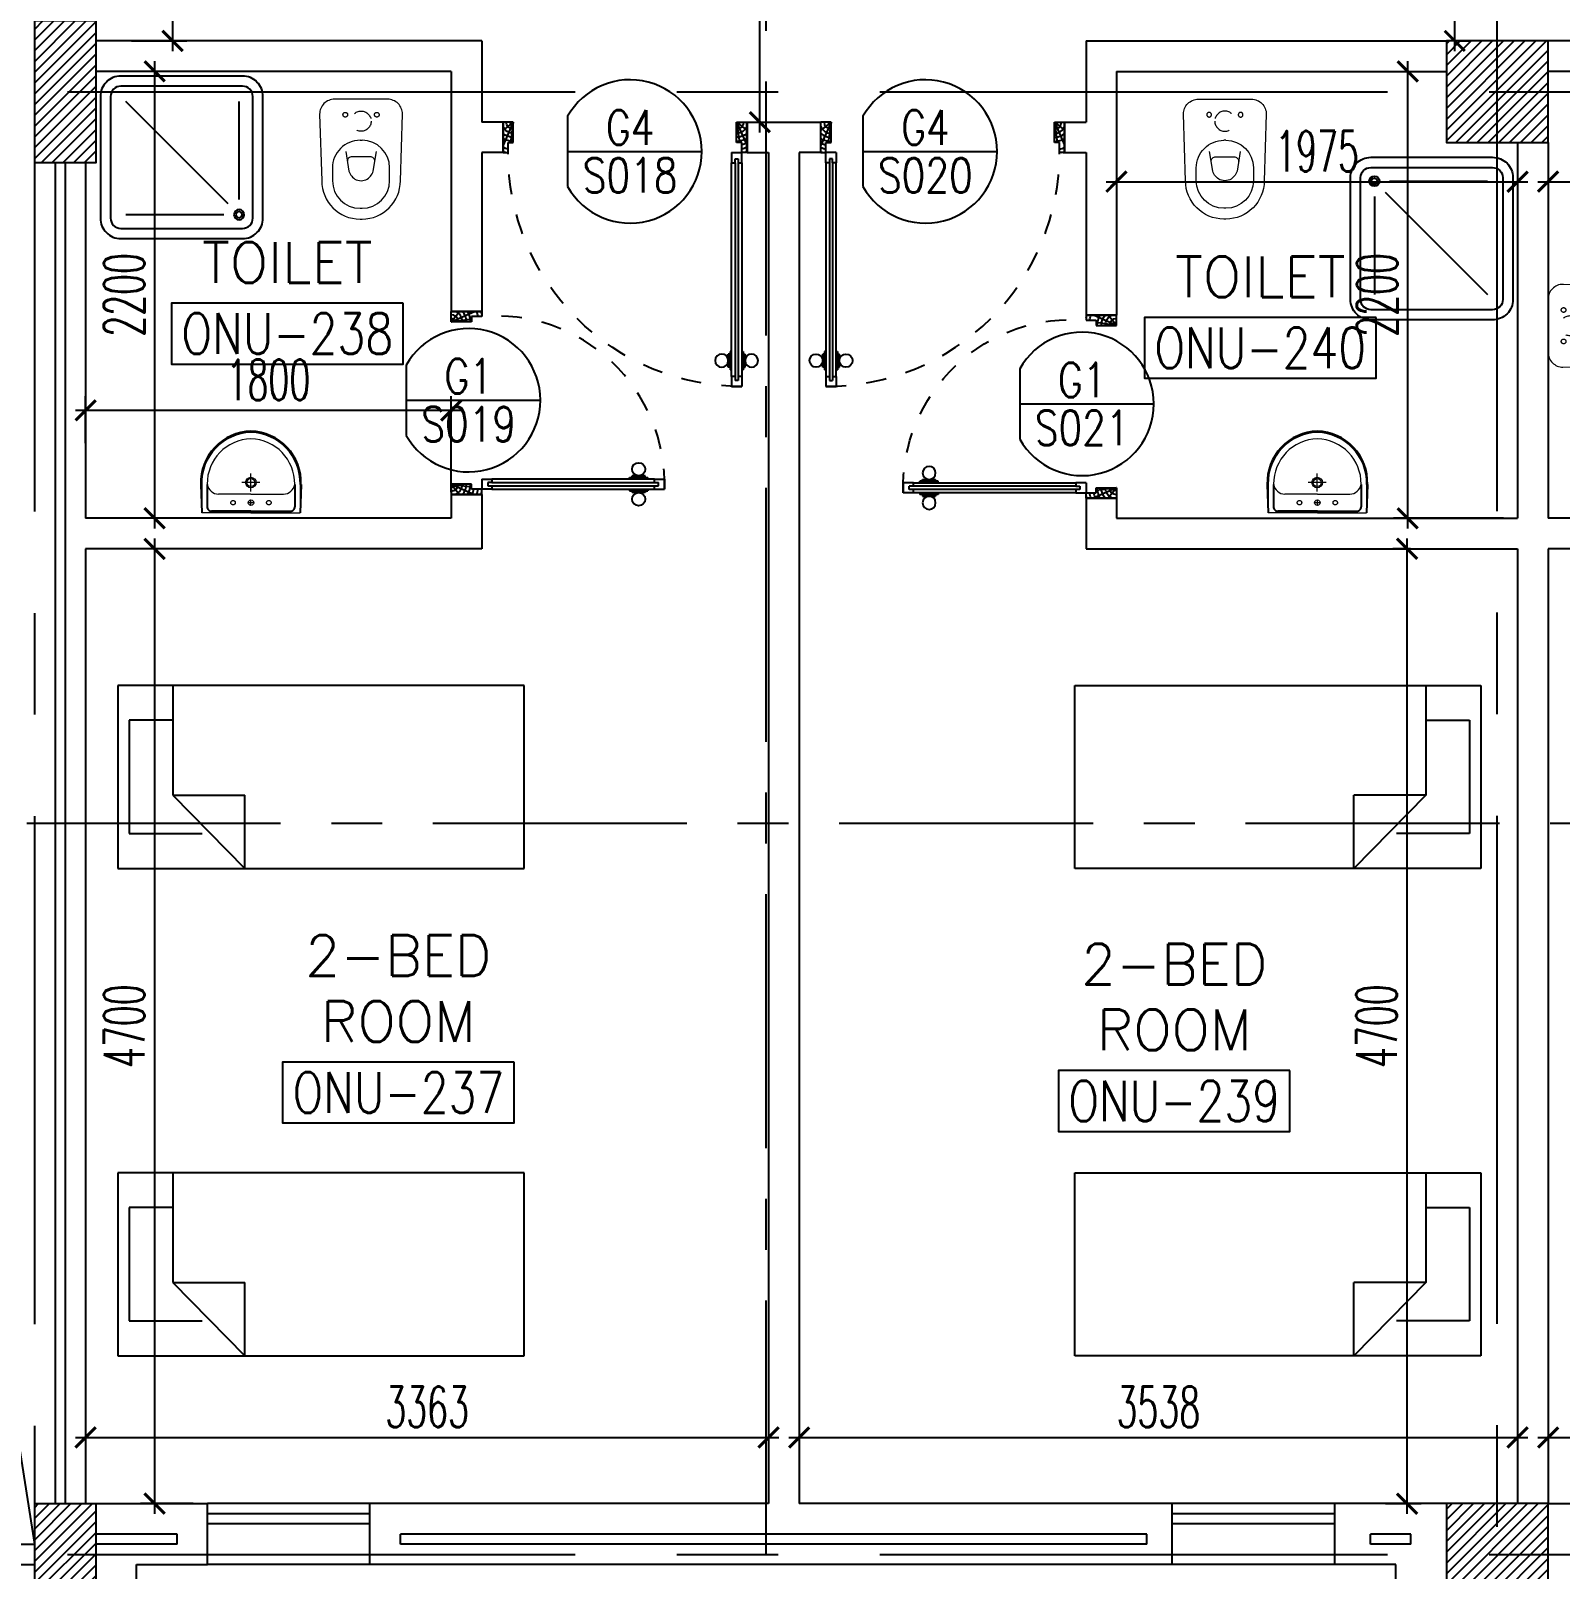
# Model space of a CAD drawing. Extents: x 88808.2 to 88899.2, y 39921.6 to 40001.1.
# Drawn here: x 88860.75 to 88868.28, y 39928.41 to 39935.98 of the extents above; entities that cross this region are included whole.
import ezdxf
from ezdxf.enums import TextEntityAlignment as Align

# ---------------------------------------------------------------- set-up
doc = ezdxf.new("R2010")
doc.units = 0
doc.header["$MEASUREMENT"] = 0
doc.header["$PDMODE"] = 34
for name, pattern in [('CENTER', [2, 1.25, -0.25, 0.25, -0.25]), ('CENTERX2', [4, 2.5, -0.5, 0.5, -0.5]), ('DASHED', [0.75, 0.5, -0.25]), ('HIDDEN', [0.375, 0.25, -0.125]), ('HIDDEN2', [0.1875, 0.125, -0.0625])]:
    doc.linetypes.add(name, pattern=pattern)
doc.layers.get('0').update_dxf_attribs({"linetype": 'CONTINUOUS'})
doc.layers.get('DEFPOINTS').update_dxf_attribs({"linetype": 'CONTINUOUS'})
for name, color, linetype in [('AXES', 11, 'CENTERX2'), ('AXES1', 11, 'CENTER'), ('COL', 2, 'CONTINUOUS'), ('DIM', 4, 'CONTINUOUS'), ('DOOR', 7, 'CONTINUOUS'), ('DOOR-CR', 4, 'CONTINUOUS'), ('DOOR-NO', 3, 'CONTINUOUS'), ('FIX', 3, 'CONTINUOUS'), ('FUR', 4, 'CONTINUOUS'), ('HAT', 8, 'CONTINUOUS'), ('INSUL', 4, 'CONTINUOUS'), ('RM-BOX', 4, 'CONTINUOUS'), ('RM-NAME', 2, 'CONTINUOUS'), ('RM-NO', 2, 'CONTINUOUS'), ('ROOF', 7, 'CONTINUOUS'), ('SHAFT', 4, 'CONTINUOUS'), ('WALL', 2, 'CONTINUOUS'), ('WIN', 3, 'CONTINUOUS')]:
    doc.layers.add(name, color=color, linetype=linetype)
doc.styles.add('ROMANS', font='ROMANS.shx', dxfattribs={"width": 0.6})
doc.dimstyles.new('STANDARD in', dxfattribs={"dimtxt": 0.2, "dimasz": 0.1, "dimexe": 0.07, "dimexo": 0.07, "dimgap": 0.05, "dimtad": 1, "dimdec": 0, "dimlfac": 1000, "dimzin": 0, "dimdsep": 46, "dimtxsty": 'ROMANS', "dimblk": 'ARCHTICK', "dimcen": 0.05, "dimdle": 0.05, "dimclrd": 4, "dimclre": 4, "dimclrt": 2, "dimadec": 0, "dimazin": 0, "dimtfac": 1, "dimtdec": 0, "dimtmove": 2, "dimatfit": 3, "dimfxl": 0, "dimtolj": 1, "dimtzin": 0, "dimarcsym": 0})

# ---------------------------------------------------------------- blocks, each defined once
blk = doc.blocks.new('_ARCHTICK')
at = {"color": 0, "linetype": 'ByBlock', "const_width": 0.15}
blk.add_lwpolyline([(-0.5, -0.5), (0.5, 0.5)], dxfattribs=at)
blk = doc.blocks.new('*D181')
at = {"layer": 'DEFPOINTS', "color": 0, "linetype": 'Continuous'}
for p in [(88868.2203, 39929.3132), (88871.6703, 39929.3132), (88871.6703, 39929.0554)]:
    blk.add_point(p, dxfattribs=at)
at = {"layer": 'DIM', "color": 4, "linetype": 'Continuous', "lineweight": -2}
for p, q in [((88868.2203, 39929.2432), (88868.2203, 39928.9854)), ((88871.6703, 39929.2432), (88871.6703, 39928.9854)), ((88868.1703, 39929.0554), (88871.7203, 39929.0554))]:
    blk.add_line(p, q, dxfattribs=at)
at = {"layer": 'DIM', "color": 4, "linetype": 'Continuous', "lineweight": -2, "xscale": 0.1, "yscale": 0.1, "zscale": 0.1, "rotation": 180}
blk.add_blockref('_ARCHTICK', (88868.2203, 39929.0554), dxfattribs=at)
at = {"layer": 'DIM', "color": 4, "linetype": 'Continuous', "lineweight": -2, "xscale": 0.1, "yscale": 0.1, "zscale": 0.1}
blk.add_blockref('_ARCHTICK', (88871.6703, 39929.0554), dxfattribs=at)
at = {"layer": 'DIM', "color": 2, "linetype": 'Continuous', "insert": (88869.9453, 39929.2054), "char_height": 0.2, "attachment_point": 5, "style": 'ROMANS'}
blk.add_mtext('\\A1;3450', dxfattribs=at)
blk = doc.blocks.new('*D178')
at = {"layer": 'DEFPOINTS', "color": 0, "linetype": 'Continuous'}
for p in [(88868.2203, 39935.2367), (88869.8453, 39935.2367), (88869.8453, 39935.2367)]:
    blk.add_point(p, dxfattribs=at)
at = {"layer": 'DIM', "color": 4, "linetype": 'Continuous', "lineweight": -2}
blk.add_line((88868.1703, 39935.2367), (88869.8953, 39935.2367), dxfattribs=at)
at = {"layer": 'DIM', "color": 4, "linetype": 'Continuous', "lineweight": -2, "xscale": 0.1, "yscale": 0.1, "zscale": 0.1, "rotation": 180}
blk.add_blockref('_ARCHTICK', (88868.2203, 39935.2367), dxfattribs=at)
at = {"layer": 'DIM', "color": 4, "linetype": 'Continuous', "lineweight": -2, "xscale": 0.1, "yscale": 0.1, "zscale": 0.1}
blk.add_blockref('_ARCHTICK', (88869.8453, 39935.2367), dxfattribs=at)
at = {"layer": 'DIM', "color": 2, "linetype": 'Continuous', "insert": (88869.0328, 39935.3867), "char_height": 0.2, "attachment_point": 5, "style": 'ROMANS'}
blk.add_mtext('\\A1;1625', dxfattribs=at)
blk = doc.blocks.new('*D177')
at = {"layer": 'DEFPOINTS', "color": 0, "linetype": 'Continuous'}
for p in [(88868.0703, 39935.3285), (88866.0953, 39935.2418), (88868.0703, 39935.2367)]:
    blk.add_point(p, dxfattribs=at)
at = {"layer": 'DIM', "color": 4, "linetype": 'Continuous', "lineweight": -2}
for p, q in [((88866.0453, 39935.2367), (88868.1203, 39935.2367)), ((88868.0703, 39935.2585), (88868.0703, 39935.1667)), ((88866.0953, 39935.1718), (88866.0953, 39935.1667))]:
    blk.add_line(p, q, dxfattribs=at)
at = {"layer": 'DIM', "color": 4, "linetype": 'Continuous', "lineweight": -2, "xscale": 0.1, "yscale": 0.1, "zscale": 0.1, "rotation": 180}
blk.add_blockref('_ARCHTICK', (88866.0953, 39935.2367), dxfattribs=at)
at = {"layer": 'DIM', "color": 4, "linetype": 'Continuous', "lineweight": -2, "xscale": 0.1, "yscale": 0.1, "zscale": 0.1}
blk.add_blockref('_ARCHTICK', (88868.0703, 39935.2367), dxfattribs=at)
at = {"layer": 'DIM', "color": 2, "linetype": 'Continuous', "insert": (88867.0828, 39935.3867), "char_height": 0.2, "attachment_point": 5, "style": 'ROMANS'}
blk.add_mtext('\\A1;1975', dxfattribs=at)
blk = doc.blocks.new('*D176')
at = {"layer": 'DEFPOINTS', "color": 0, "linetype": 'Continuous'}
for p in [(88867.5088, 39935.7796), (88867.529, 39935.7796), (88868.0703, 39933.5796)]:
    blk.add_point(p, dxfattribs=at)
at = {"layer": 'DIM', "color": 4, "linetype": 'Continuous', "lineweight": -2}
for p, q in [((88867.529, 39933.5296), (88867.529, 39935.8296)), ((88867.5788, 39935.7796), (88867.599, 39935.7796)), ((88868.0003, 39933.5796), (88867.459, 39933.5796))]:
    blk.add_line(p, q, dxfattribs=at)
at = {"layer": 'DIM', "color": 4, "linetype": 'Continuous', "lineweight": -2, "xscale": 0.1, "yscale": 0.1, "zscale": 0.1}
for p, rotation in [((88867.529, 39935.7796), 90), ((88867.529, 39933.5796), 270)]:
    blk.add_blockref('_ARCHTICK', p, dxfattribs=dict(at, rotation=rotation))
at = {"layer": 'DIM', "color": 2, "linetype": 'Continuous', "insert": (88867.379, 39934.6796), "char_height": 0.2, "attachment_point": 5, "rotation": 90, "style": 'ROMANS'}
blk.add_mtext('\\A1;2200', dxfattribs=at)
blk = doc.blocks.new('*D175')
at = {"layer": 'DEFPOINTS', "color": 0, "linetype": 'Continuous'}
for p in [(88867.5261, 39933.4296), (88867.6125, 39933.4296), (88867.3494, 39928.7296)]:
    blk.add_point(p, dxfattribs=at)
at = {"layer": 'DIM', "color": 4, "linetype": 'Continuous', "lineweight": -2}
for p, q in [((88867.5261, 39928.6796), (88867.5261, 39933.4796)), ((88867.5425, 39933.4296), (88867.4561, 39933.4296)), ((88867.4194, 39928.7296), (88867.5961, 39928.7296))]:
    blk.add_line(p, q, dxfattribs=at)
at = {"layer": 'DIM', "color": 4, "linetype": 'Continuous', "lineweight": -2, "xscale": 0.1, "yscale": 0.1, "zscale": 0.1}
for p, rotation in [((88867.5261, 39933.4296), 90), ((88867.5261, 39928.7296), 270)]:
    blk.add_blockref('_ARCHTICK', p, dxfattribs=dict(at, rotation=rotation))
at = {"layer": 'DIM', "color": 2, "linetype": 'Continuous', "insert": (88867.3761, 39931.0796), "char_height": 0.2, "attachment_point": 5, "rotation": 90, "style": 'ROMANS'}
blk.add_mtext('\\A1;4700', dxfattribs=at)
blk = doc.blocks.new('*D174')
at = {"layer": 'DEFPOINTS', "color": 0, "linetype": 'Continuous'}
for p in [(88864.5328, 39929.2964), (88868.0703, 39929.2964), (88868.0703, 39929.0554)]:
    blk.add_point(p, dxfattribs=at)
at = {"layer": 'DIM', "color": 4, "linetype": 'Continuous', "lineweight": -2}
for p, q in [((88864.5328, 39929.2264), (88864.5328, 39928.9854)), ((88868.0703, 39929.2264), (88868.0703, 39928.9854)), ((88864.4828, 39929.0554), (88868.1203, 39929.0554))]:
    blk.add_line(p, q, dxfattribs=at)
at = {"layer": 'DIM', "color": 4, "linetype": 'Continuous', "lineweight": -2, "xscale": 0.1, "yscale": 0.1, "zscale": 0.1, "rotation": 180}
blk.add_blockref('_ARCHTICK', (88864.5328, 39929.0554), dxfattribs=at)
at = {"layer": 'DIM', "color": 4, "linetype": 'Continuous', "lineweight": -2, "xscale": 0.1, "yscale": 0.1, "zscale": 0.1}
blk.add_blockref('_ARCHTICK', (88868.0703, 39929.0554), dxfattribs=at)
at = {"layer": 'DIM', "color": 2, "linetype": 'Continuous', "insert": (88866.3015, 39929.2054), "char_height": 0.2, "attachment_point": 5, "style": 'ROMANS'}
blk.add_mtext('\\A1;3538', dxfattribs=at)
blk = doc.blocks.new('*D173')
at = {"layer": 'DEFPOINTS', "color": 0, "linetype": 'Continuous'}
for p in [(88861.0203, 39929.2181), (88864.3828, 39929.2181), (88864.3828, 39929.0554)]:
    blk.add_point(p, dxfattribs=at)
at = {"layer": 'DIM', "color": 4, "linetype": 'Continuous', "lineweight": -2}
for p, q in [((88861.0203, 39929.1481), (88861.0203, 39928.9854)), ((88864.3828, 39929.1481), (88864.3828, 39928.9854)), ((88860.9703, 39929.0554), (88864.4328, 39929.0554))]:
    blk.add_line(p, q, dxfattribs=at)
at = {"layer": 'DIM', "color": 4, "linetype": 'Continuous', "lineweight": -2, "xscale": 0.1, "yscale": 0.1, "zscale": 0.1, "rotation": 180}
blk.add_blockref('_ARCHTICK', (88861.0203, 39929.0554), dxfattribs=at)
at = {"layer": 'DIM', "color": 4, "linetype": 'Continuous', "lineweight": -2, "xscale": 0.1, "yscale": 0.1, "zscale": 0.1}
blk.add_blockref('_ARCHTICK', (88864.3828, 39929.0554), dxfattribs=at)
at = {"layer": 'DIM', "color": 2, "linetype": 'Continuous', "insert": (88862.7015, 39929.2054), "char_height": 0.2, "attachment_point": 5, "style": 'ROMANS'}
blk.add_mtext('\\A1;3363', dxfattribs=at)
blk = doc.blocks.new('*D463')
at = {"layer": 'DEFPOINTS', "color": 0, "linetype": 'Continuous'}
for p in [(88861.8159, 39933.4296), (88861.36, 39928.7296), (88861.6203, 39928.7296)]:
    blk.add_point(p, dxfattribs=at)
at = {"layer": 'DIM', "color": 4, "linetype": 'Continuous', "lineweight": -2}
for p, q in [((88861.36, 39933.4796), (88861.36, 39928.6796)), ((88861.7459, 39933.4296), (88861.29, 39933.4296)), ((88861.5503, 39928.7296), (88861.29, 39928.7296))]:
    blk.add_line(p, q, dxfattribs=at)
at = {"layer": 'DIM', "color": 4, "linetype": 'Continuous', "lineweight": -2, "xscale": 0.1, "yscale": 0.1, "zscale": 0.1}
for p, rotation in [((88861.36, 39933.4296), 90), ((88861.36, 39928.7296), 270)]:
    blk.add_blockref('_ARCHTICK', p, dxfattribs=dict(at, rotation=rotation))
at = {"layer": 'DIM', "color": 2, "linetype": 'Continuous', "insert": (88861.21, 39931.0796), "char_height": 0.2, "attachment_point": 5, "rotation": 90, "style": 'ROMANS'}
blk.add_mtext('\\A1;4700', dxfattribs=at)
blk = doc.blocks.new('*D172')
at = {"layer": 'DEFPOINTS', "color": 0, "linetype": 'Continuous'}
for p in [(88862.1462, 39935.7796), (88861.36, 39933.5796), (88862.1462, 39933.5796)]:
    blk.add_point(p, dxfattribs=at)
at = {"layer": 'DIM', "color": 4, "linetype": 'Continuous', "lineweight": -2}
for p, q in [((88861.36, 39935.8296), (88861.36, 39933.5296)), ((88862.0762, 39935.7796), (88861.29, 39935.7796)), ((88862.0762, 39933.5796), (88861.29, 39933.5796))]:
    blk.add_line(p, q, dxfattribs=at)
at = {"layer": 'DIM', "color": 4, "linetype": 'Continuous', "lineweight": -2, "xscale": 0.1, "yscale": 0.1, "zscale": 0.1}
for p, rotation in [((88861.36, 39935.7796), 90), ((88861.36, 39933.5796), 270)]:
    blk.add_blockref('_ARCHTICK', p, dxfattribs=dict(at, rotation=rotation))
at = {"layer": 'DIM', "color": 2, "linetype": 'Continuous', "insert": (88861.21, 39934.6796), "char_height": 0.2, "attachment_point": 5, "rotation": 90, "style": 'ROMANS'}
blk.add_mtext('\\A1;2200', dxfattribs=at)
blk = doc.blocks.new('*D171')
at = {"layer": 'DEFPOINTS', "color": 0, "linetype": 'Continuous'}
for p in [(88862.8203, 39934.1114), (88861.0203, 39933.8796), (88862.8203, 39933.6386)]:
    blk.add_point(p, dxfattribs=at)
at = {"layer": 'DIM', "color": 4, "linetype": 'Continuous', "lineweight": -2}
for p, q in [((88861.0203, 39933.9496), (88861.0203, 39934.1814)), ((88862.8203, 39933.7086), (88862.8203, 39934.1814)), ((88860.9703, 39934.1114), (88862.8703, 39934.1114))]:
    blk.add_line(p, q, dxfattribs=at)
at = {"layer": 'DIM', "color": 4, "linetype": 'Continuous', "lineweight": -2, "xscale": 0.1, "yscale": 0.1, "zscale": 0.1, "rotation": 180}
blk.add_blockref('_ARCHTICK', (88861.0203, 39934.1114), dxfattribs=at)
at = {"layer": 'DIM', "color": 4, "linetype": 'Continuous', "lineweight": -2, "xscale": 0.1, "yscale": 0.1, "zscale": 0.1}
blk.add_blockref('_ARCHTICK', (88862.8203, 39934.1114), dxfattribs=at)
at = {"layer": 'DIM', "color": 2, "linetype": 'Continuous', "insert": (88861.9203, 39934.2614), "char_height": 0.2, "attachment_point": 5, "style": 'ROMANS'}
blk.add_mtext('\\A1;1800', dxfattribs=at)
blk = doc.blocks.new('*D560')
at = {"layer": 'DEFPOINTS', "color": 0, "linetype": 'Continuous'}
for p in [(88861.1757, 39938.3296), (88861.1757, 39935.9296), (88861.4478, 39935.9296)]:
    blk.add_point(p, dxfattribs=at)
at = {"layer": 'DIM', "color": 4, "linetype": 'Continuous', "lineweight": -2}
for p, q in [((88861.2457, 39938.3296), (88861.5178, 39938.3296)), ((88861.4478, 39938.3796), (88861.4478, 39935.8796)), ((88861.2457, 39935.9296), (88861.5178, 39935.9296))]:
    blk.add_line(p, q, dxfattribs=at)
at = {"layer": 'DIM', "color": 4, "linetype": 'Continuous', "lineweight": -2, "xscale": 0.1, "yscale": 0.1, "zscale": 0.1}
for p, rotation in [((88861.4478, 39938.3296), 90), ((88861.4478, 39935.9296), 270)]:
    blk.add_blockref('_ARCHTICK', p, dxfattribs=dict(at, rotation=rotation))
at = {"layer": 'DIM', "color": 2, "linetype": 'Continuous', "insert": (88861.2978, 39937.1296), "char_height": 0.2, "attachment_point": 5, "rotation": 90, "style": 'ROMANS'}
blk.add_mtext('\\A1;2400', dxfattribs=at)
blk = doc.blocks.new('LAV1')
at = {"layer": 'FIX', "linetype": 'DASHED', "lineweight": 20, "ltscale": 0.05}
for p, q in [((-0.5, 170), (-0.5, 270)), ((-0.5, 170), (-0.5, 270)), ((49.5, 220), (-50.5, 220))]:
    blk.add_line(p, q, dxfattribs=at)
at = {"layer": 'FIX', "linetype": 'ByBlock', "ltscale": 0.3}
for p, q in [((-280, 210), (-275, 50)), ((-245, 210), (-245, 85)), ((245, 210), (245, 85)), ((280, 210), (275, 50)), ((0, 60), (-220.2, 60)), ((0, 60), (220.2, 60))]:
    blk.add_line(p, q, dxfattribs=at)
at = {"layer": 'FIX', "linetype": 'Continuous', "lineweight": 20}
for p, q in [((-275, 210), (-275, 50)), ((275, 210), (275, 50)), ((0, 155), (-181.4, 155)), ((0, 155), (181.4, 155)), ((0, 50), (-275, 50)), ((0, 50), (-252.5, 50)), ((0, 50), (275, 50)), ((0, 50), (252.5, 50))]:
    blk.add_line(p, q, dxfattribs=at)
at = {"layer": 'FIX', "lineweight": 20}
for p, q in [((15.6, 107.5), (-15.5, 107.5)), ((0, 92), (0, 123))]:
    blk.add_line(p, q, dxfattribs=at)
for centre, radius in [((-0.5, 220), 29.5), ((-0.5, 220), 22.5), ((0, 107.5), 15.5)]:
    blk.add_circle(centre, radius, dxfattribs=at)
at = {"layer": 'FIX', "linetype": 'HIDDEN', "lineweight": 20, "ltscale": 0.05}
for centre in [(-100, 107.5), (100, 107.5)]:
    blk.add_circle(centre, 12.4, dxfattribs=at)
at = {"layer": 'FIX', "linetype": 'ByBlock', "ltscale": 0.3}
for centre, radius, start, end in [((6.9, 220), 287, 91.37765, 182.00641), ((-6.9, 220), 287, 357.99359, 88.62235), ((-220.1, 84.9), 24.9, 179.70214, 269.94861), ((220.1, 84.9), 24.9, 270.05139, 0.29786)]:
    blk.add_arc(centre, radius, start, end, dxfattribs=at)
at = {"layer": 'FIX', "linetype": 'Continuous', "lineweight": 20}
for centre, radius, start, end in [((8.4, 216.7), 283.4, 91.6988, 181.35097), ((7.6, 212.5), 252.7, 91.73281, 180.48842), ((-8.4, 216.7), 283.4, 358.64903, 88.3012), ((-7.6, 212.5), 252.7, 359.51158, 88.26719), ((-179.2, 221.8), 66.9, 190.20056, 268.07863), ((179.2, 221.8), 66.9, 271.92137, 349.79944)]:
    blk.add_arc(centre, radius, start, end, dxfattribs=at)
blk = doc.blocks.new('DOOR100')
at = {"layer": 'DOOR', "color": 0, "linetype": 'ByBlock'}
for p, q in [((-76.1, 1251.1), (-76.1, 1301.1)), ((-76.1, 1301.1), (-26.1, 1301.1)), ((-26.1, 1301.1), (-76.1, 1301.1)), ((-26.1, 1251.1), (-26.1, 1301.1)), ((-83.3, 1128.7), (-83.3, 1218.7)), ((-76.1, 1218.7), (-83.3, 1218.7)), ((-59.1, 1251.1), (-76.1, 1251.1)), ((-59.1, 1251.1), (-59.1, 1271.1)), ((-43.1, 1271.1), (-59.1, 1271.1)), ((-43.1, 1251.1), (-43.1, 1271.1)), ((-26.1, 1251.1), (-43.1, 1251.1)), ((-26.1, 1218.7), (-18.9, 1218.7)), ((-18.9, 1128.7), (-18.9, 1218.7)), ((-92.3, 1206.1), (-92.3, 1141.3)), ((-83.3, 1206.1), (-92.3, 1206.1)), ((-83.3, 1141.3), (-92.3, 1141.3)), ((-83.3, 1206.1), (-83.3, 1141.3)), ((-18.9, 1206.1), (-18.9, 1141.3)), ((-18.9, 1206.1), (-9.9, 1206.1)), ((-18.9, 1141.3), (-9.9, 1141.3)), ((-9.9, 1206.1), (-9.9, 1141.3)), ((-76.1, 1128.7), (-83.3, 1128.7)), ((-26.1, 1128.7), (-18.9, 1128.7)), ((-76.1, 200), (-59.1, 200)), ((-76.1, 150), (-76.1, 200)), ((-59.1, 200), (-59.1, 180)), ((-59.1, 180), (-43.1, 180)), ((-43.1, 200), (-26.1, 200)), ((-43.1, 180), (-43.1, 200)), ((-26.1, 200), (-26.1, 150)), ((-1201.1, 0), (-1201.1, 150)), ((-1201.1, 150), (-1176.1, 150)), ((-1201.1, 150), (-1201.1, 0)), ((-1176.1, 150), (-1176.1, 100)), ((-1176.1, 100), (-1151.1, 100)), ((-1151.1, 100), (-1151.1, 0)), ((-76.1, 150), (-26.1, 150)), ((-51.1, 100), (-51.1, 0)), ((-26.1, 100), (-51.1, 100)), ((-1.1, 150), (-26.1, 150)), ((-26.1, 150), (-26.1, 100)), ((-1.1, 150), (-1.1, 0)), ((-1151.1, 0), (-1201.1, 0)), ((-51.1, 0), (-1.1, 0))]:
    blk.add_line(p, q, dxfattribs=at)
at = {"layer": 'DOOR', "linetype": 'ByBlock'}
for p, q in [((-76.1, 1251.1), (-76.1, 200)), ((-59.1, 200), (-59.1, 1251.1)), ((-43.1, 200), (-43.1, 1251.1)), ((-26.1, 200), (-26.1, 1251.1))]:
    blk.add_line(p, q, dxfattribs=at)
at = {"layer": 'DOOR', "color": 9, "linetype": 'ByBlock'}
for p, q in [((-1151.1, 0), (-1201.1, 113.7)), ((-1151.1, 0), (-1164.4, 100)), ((-51.1, 0), (-1.1, 113.7)), ((-51.1, 0), (-37.7, 100)), ((-1151.1, 0), (-1201.1, 40.1)), ((-51.1, 0), (-1.1, 40.1))]:
    blk.add_line(p, q, dxfattribs=at)
at = {"layer": 'DOOR', "color": 0, "linetype": 'ByBlock'}
for centre in [(-124.6, 1173.7), (22.5, 1173.7)]:
    blk.add_circle(centre, 32.4, dxfattribs=at)
at = {"layer": 'DOOR', "linetype": 'HIDDEN', "ltscale": 0.5}
blk.add_arc((-26.8, 151.9), 1149.2, 89.96096, 180.09315, dxfattribs=at)
at = {"layer": 'DOOR', "color": 9, "linetype": 'ByBlock'}
for centre, radius, start, end in [((-1151.1, 0), 154.4, 103.71423, 108.89471), ((-1151.1, 0), 134.4, 100.71998, 111.84015), ((-1151.1, 0), 94.4, 90, 121.98181), ((-51.1, 0), 94.4, 58.01819, 90), ((-51.1, 0), 134.4, 68.15985, 79.28002), ((-51.1, 0), 114.4, 64.08384, 77.37743), ((-51.1, 0), 154.4, 71.10529, 76.28577), ((-1151.1, 0), 74.4, 90, 132.22357), ((-1151.1, 0), 54.4, 90, 156.79262), ((-1151.1, 0), 34.4, 90, 180), ((-1151.1, 0), 14.4, 90, 180), ((-51.1, 0), 74.4, 47.77643, 90), ((-51.1, 0), 54.4, 23.20738, 90), ((-51.1, 0), 34.4, 0, 90), ((-51.1, 0), 14.4, 0, 90)]:
    blk.add_arc(centre, radius, start, end, dxfattribs=at)
blk = doc.blocks.new('DOOR90')
at = {"layer": 'DOOR', "linetype": 'ByBlock'}
for p, q in [((0, 0), (-150, 0)), ((-200, -25), (-1000, -25)), ((-200, -42), (-1000, -42)), ((-200, -58), (-1000, -58)), ((-1000, -75), (-200, -75))]:
    blk.add_line(p, q, dxfattribs=at)
at = {"layer": 'DOOR', "color": 0, "linetype": 'ByBlock'}
for p, q in [((-150, 0), (-150, -25)), ((-150, 0), (0, 0)), ((0, -50), (0, 0)), ((-1050, -25), (-1050, -75)), ((-1050, -75), (-1050, -25)), ((-1000, -25), (-1050, -25)), ((-1000, -75), (-1050, -75)), ((-1020, -42), (-1020, -58)), ((-1000, -42), (-1020, -42)), ((-1000, -58), (-1020, -58)), ((-1000, -25), (-1000, -42)), ((-1000, -58), (-1000, -75)), ((-967.6, -25), (-967.6, -17.8)), ((-877.6, -17.8), (-967.6, -17.8)), ((-967.6, -75), (-967.6, -82.2)), ((-955, -17.8), (-955, -8.8)), ((-955, -8.8), (-890.2, -8.8)), ((-955, -17.8), (-890.2, -17.8)), ((-890.2, -17.8), (-890.2, -8.8)), ((-877.6, -25), (-877.6, -17.8)), ((-877.6, -75), (-877.6, -82.2)), ((-200, -42), (-200, -25)), ((-200, -25), (-150, -25)), ((-180, -42), (-200, -42)), ((-200, -75), (-200, -58)), ((-200, -58), (-180, -58)), ((-150, -75), (-200, -75)), ((-180, -58), (-180, -42)), ((-150, -75), (-150, -25)), ((-150, -25), (-100, -25)), ((-100, -25), (-100, -50)), ((-100, -50), (0, -50)), ((-877.6, -82.2), (-967.6, -82.2)), ((-955, -82.2), (-955, -91.2)), ((-955, -82.2), (-890.2, -82.2)), ((-955, -91.2), (-890.2, -91.2)), ((-890.2, -82.2), (-890.2, -91.2)), ((-150, -900), (-150, -875)), ((-150, -875), (-100, -875)), ((0, -900), (-150, -900)), ((-150, -900), (0, -900)), ((-100, -850), (0, -850)), ((-100, -875), (-100, -850)), ((0, -850), (0, -900))]:
    blk.add_line(p, q, dxfattribs=at)
at = {"layer": 'DOOR', "color": 9, "linetype": 'ByBlock'}
for p, q in [((0, -50), (-113.7, 0)), ((0, -50), (-40.1, 0)), ((0, -50), (-100, -36.6)), ((0, -850), (-113.7, -900)), ((0, -850), (-100, -863.4)), ((0, -850), (-40.1, -900))]:
    blk.add_line(p, q, dxfattribs=at)
at = {"layer": 'DOOR', "color": 0, "linetype": 'ByBlock'}
for centre in [(-922.6, 23.5), (-922.6, -123.5)]:
    blk.add_circle(centre, 32.4, dxfattribs=at)
at = {"layer": 'DOOR', "color": 9, "linetype": 'ByBlock'}
for centre, radius, start, end in [((0, -50), 74.4, 137.77643, 180), ((0, -50), 54.4, 113.20738, 180), ((0, -50), 154.4, 161.10529, 166.28577), ((0, -50), 134.4, 158.15985, 169.28002), ((0, -50), 114.4, 154.08384, 167.37743), ((0, -50), 94.4, 148.01819, 180), ((0, -50), 34.4, 90, 180), ((0, -50), 14.4, 90, 180), ((0, -850), 154.4, 193.71423, 198.89471), ((0, -850), 134.4, 190.71998, 201.84015), ((0, -850), 94.4, 180, 211.98181), ((0, -850), 74.4, 180, 222.22357), ((0, -850), 54.4, 180, 246.79262), ((0, -850), 34.4, 180, 270), ((0, -850), 14.4, 180, 270)]:
    blk.add_arc(centre, radius, start, end, dxfattribs=at)
at = {"layer": 'DOOR', "linetype": 'HIDDEN', "ltscale": 0.5}
blk.add_arc((-222.2, -50), 828.2, 178.27012, 275.00304, dxfattribs=at)
blk = doc.blocks.new('SHR1')
at = {"layer": 'FIX'}
for p, q in [((-195.7, 195.7), (-700, 700)), ((-142.7, 217.7), (-142.7, 700)), ((-217.7, 142.7), (-700, 142.7))]:
    blk.add_line(p, q, dxfattribs=at)
for points in [[(-825, 125), (-825, 725, -0.414214), (-725, 825), (-125, 825, -0.414214), (-25, 725), (-25, 125, -0.414214), (-125, 25), (-725, 25, -0.414214)], [(-775, 125), (-775, 725, -0.414214), (-725, 775), (-125, 775, -0.414214), (-75, 725), (-75, 125, -0.414214), (-125, 75), (-725, 75, -0.414214)]]:
    blk.add_lwpolyline(points, format="xyb", close=True, dxfattribs=at)
for radius in [25, 15]:
    blk.add_circle((-142.7, 142.7), radius, dxfattribs=at)
blk = doc.blocks.new('WC1')
at = {"layer": 'FIX', "lineweight": 20}
for p, q in [((-210, 203.8), (-538, 193.8)), ((-475, 140.8), (-538, 140.8)), ((-727, 4.8), (-727, -4.8)), ((-674, 4.8), (-674, -4.8)), ((-533.7, 24.2), (-539.5, 0)), ((-539.5, 0), (-533.7, -24.2)), ((-394.8, 75.7), (-490.4, 60.1)), ((-339, 4.8), (-339, -4.8)), ((-490.4, -60.1), (-394.8, -75.7)), ((-538, -140.8), (-475, -140.8)), ((-538, -193.8), (-210, -203.8))]:
    blk.add_line(p, q, dxfattribs=at)
at = {"layer": 'FIX', "linetype": 'Continuous', "lineweight": 20}
blk.add_line((-420.1, -47.3), (-420.4, 44.6), dxfattribs=at)
at = {"layer": 'FIX', "lineweight": 20}
blk.add_lwpolyline([(-213.2, -203.8), (-210, -203.8, 0.414214), (-137, -130.8), (-137, 0), (-137, 130.8, 0.414214), (-210, 203.8)], format="xyb", dxfattribs=at)
at = {"layer": 'FIX', "linetype": 'HIDDEN', "lineweight": 20, "ltscale": 0.05}
for centre in [(-213.2, 77.5), (-213.2, -77.5)]:
    blk.add_circle(centre, 11.6, dxfattribs=at)
at = {"layer": 'FIX', "linetype": 'HIDDEN2', "lineweight": 20, "ltscale": 0.3}
blk.add_circle((-245, 0), 49.8, dxfattribs=at)
at = {"layer": 'FIX', "lineweight": 20}
for centre, radius, start, end in [((-538, 4.8), 189, 90, 180), ((-538, 4.8), 136, 90, 180), ((-475, 4.8), 136, 360, 90), ((-473, -6.9), 68.2, 128.92417, 152.84682), ((-464.4, -17.6), 82, 108.49595, 128.92417), ((-538, -4.8), 189, 180, 270), ((-538, -4.8), 136, 180, 270), ((-473, 6.9), 68.2, 207.15318, 231.07583), ((-464.4, 17.6), 82, 231.07583, 251.50405), ((-475, -4.8), 136, 270, 0)]:
    blk.add_arc(centre, radius, start, end, dxfattribs=at)
at = {"layer": 'FIX', "linetype": 'Continuous', "lineweight": 20}
for centre, start, end in [((-442.7, 45.5), 357.66621, 91.61215), ((-442.4, -45.6), 268.38785, 2.33379)]:
    blk.add_arc(centre, 22.3, start, end, dxfattribs=at)
blk = doc.blocks.new('C-300')
at = {"layer": 'HAT', "linetype": 'ByBlock', "ltscale": 0.3}
h = blk.add_hatch(dxfattribs=at)
h.set_pattern_fill('ANSI31', color=8, scale=300, style=0)
h.set_pattern_definition([(45, (-258496.182, -82361.005), (-26.5165043, 26.5165043), [])])
h.paths.add_polyline_path([(300, 500), (0, 500), (0, 250), (300, 250)])
h.paths.add_polyline_path([(300, 250), (0, 250), (0, 0), (300, 0)])
at = {"layer": 'COL'}
blk.add_lwpolyline([(0, 500), (300, 500), (300, 0), (0, 0)], close=True, dxfattribs=at)
blk = doc.blocks.new('C11')
at = {"layer": 'HAT'}
h = blk.add_hatch(dxfattribs=at)
h.set_pattern_fill('ANSI31', color=256, scale=300, style=0)
h.set_pattern_definition([(45, (-248556.182, -75061.005), (-26.5165043, 26.5165043), [])])
h.paths.add_polyline_path([(300, 700), (0, 700), (0, 350), (300, 350)])
h.paths.add_polyline_path([(300, 350), (0, 350), (0, 0), (300, 0)])
at = {"layer": 'COL'}
blk.add_lwpolyline([(300, 700), (300, 0), (0, 0), (0, 700)], close=True, dxfattribs=at)
blk = doc.blocks.new('RM1')
at = {"layer": 'RM-BOX'}
blk.add_lwpolyline([(569.9, -200), (-569.9, -200), (-569.9, -500), (569.9, -500)], close=True, dxfattribs=at)
at = {"layer": 'RM-NAME', "style": 'ROMANS'}
for tag, p in [('ROOMNAME1', (0, 323.8)), ('ROOMNAME2', (0, 0))]:
    blk.add_attdef(tag, text='', height=200, dxfattribs=at).set_placement(p, align=Align.MIDDLE)
at = {"layer": 'RM-NO', "style": 'ROMANS', "width": 0.8}
blk.add_attdef('ROOMNO', text='', height=200, dxfattribs=at).set_placement((0, -350), align=Align.MIDDLE)
blk = doc.blocks.new('DD1')
at = {"layer": 'DOOR-CR'}
blk.add_line((-307.6, 0), (352.8, 0), dxfattribs=at)
blk.add_lwpolyline([(-307.6, -172.9, 3.820224), (-307.6, 172.9)], format="xyb", close=True, dxfattribs=at)
at = {"layer": 'DOOR-NO', "style": 'ROMANS', "width": 0.8}
for tag, p in [('G', (0, 141.5)), ('000', (0, -141.4))]:
    blk.add_attdef(tag, text='', height=204, dxfattribs=at).set_placement(p, align=Align.MIDDLE)
blk = doc.blocks.new('COL50')
at = {"layer": 'COL'}
blk.add_lwpolyline([(-250, 250), (-250, -250), (250, -250), (250, 250)], close=True, dxfattribs=at)
blk = doc.blocks.new('*X63')
at = {"color": 0}
for p, q in [((73379.2, 125457.6), (73871.3, 125949.7)), ((73379.2, 125510.7), (73818.3, 125949.7)), ((73379.2, 125563.7), (73765.3, 125949.7)), ((73379.2, 125616.7), (73712.2, 125949.7)), ((73379.2, 125669.8), (73659.2, 125949.7)), ((73379.2, 125722.8), (73606.2, 125949.7)), ((73379.2, 125775.8), (73553.1, 125949.7)), ((73379.2, 125828.9), (73500.1, 125949.7)), ((73379.2, 125881.9), (73447.1, 125949.7)), ((73379.2, 125934.9), (73394, 125949.7)), ((73424.4, 125449.7), (73879.2, 125904.6)), ((73477.4, 125449.7), (73879.2, 125851.6)), ((73530.4, 125449.7), (73879.2, 125798.5)), ((73583.5, 125449.7), (73879.2, 125745.5)), ((73636.5, 125449.7), (73879.2, 125692.5)), ((73689.5, 125449.7), (73879.2, 125639.4)), ((73742.6, 125449.7), (73879.2, 125586.4)), ((73795.6, 125449.7), (73879.2, 125533.4)), ((73848.6, 125449.7), (73879.2, 125480.3))]:
    blk.add_line(p, q, dxfattribs=at)
blk = doc.blocks.new('AH20A')
at = {"layer": 'FUR'}
for p, q in [((0, 0.5), (0, -0.5)), ((1, 0.5), (0, 0.5)), ((0.1358, 0.5), (0.1358, -0.0987)), ((1, -0.5), (1, 0.5)), ((0.1358, 0.3112), (0.0277, 0.3112)), ((0.0277, 0.3112), (0.0277, -0.3087)), ((0.1358, -0.0987), (0.3125, -0.5)), ((0.1358, -0.0987), (0.3125, -0.0987)), ((0.3125, -0.5), (0.3125, -0.0987)), ((0.0277, -0.3087), (0.2076, -0.3087)), ((0, -0.5), (1, -0.5))]:
    blk.add_line(p, q, dxfattribs=at)
blk = doc.blocks.new('*X64')
at = {"color": 0}
for p, q in [((73379.2, 118298.2), (73830.8, 118749.7)), ((73379.2, 118351.2), (73777.7, 118749.7)), ((73379.2, 118404.2), (73724.7, 118749.7)), ((73379.2, 118457.3), (73671.7, 118749.7)), ((73379.2, 118510.3), (73618.6, 118749.7)), ((73379.2, 118563.3), (73565.6, 118749.7)), ((73379.2, 118616.4), (73512.6, 118749.7)), ((73379.2, 118669.4), (73459.5, 118749.7)), ((73379.2, 118722.4), (73406.5, 118749.7)), ((73383.8, 118249.7), (73879.2, 118745.1)), ((73436.8, 118249.7), (73879.2, 118692.1)), ((73489.9, 118249.7), (73879.2, 118639.1)), ((73542.9, 118249.7), (73879.2, 118586)), ((73595.9, 118249.7), (73879.2, 118533)), ((73649, 118249.7), (73879.2, 118480)), ((73702, 118249.7), (73879.2, 118426.9)), ((73755, 118249.7), (73879.2, 118373.9)), ((73808.1, 118249.7), (73879.2, 118320.9)), ((73861.1, 118249.7), (73879.2, 118267.9))]:
    blk.add_line(p, q, dxfattribs=at)
blk = doc.blocks.new('*D586')
at = {"layer": 'DEFPOINTS', "color": 0, "linetype": 'Continuous'}
for p in [(88867.4761, 39938.3296), (88867.7607, 39938.3296), (88867.7157, 39935.9296)]:
    blk.add_point(p, dxfattribs=at)
at = {"layer": 'DIM', "color": 4, "linetype": 'Continuous', "lineweight": -2}
for p, q in [((88867.5461, 39938.3296), (88867.8307, 39938.3296)), ((88867.7607, 39935.8796), (88867.7607, 39938.3796)), ((88867.7857, 39935.9296), (88867.8307, 39935.9296))]:
    blk.add_line(p, q, dxfattribs=at)
at = {"layer": 'DIM', "color": 4, "linetype": 'Continuous', "lineweight": -2, "xscale": 0.1, "yscale": 0.1, "zscale": 0.1}
for p, rotation in [((88867.7607, 39938.3296), 90), ((88867.7607, 39935.9296), 270)]:
    blk.add_blockref('_ARCHTICK', p, dxfattribs=dict(at, rotation=rotation))
at = {"layer": 'DIM', "color": 2, "linetype": 'Continuous', "insert": (88867.6107, 39937.1296), "char_height": 0.2, "attachment_point": 5, "rotation": 90, "style": 'ROMANS'}
blk.add_mtext('\\A1;2400', dxfattribs=at)
blk = doc.blocks.new('*D587')
at = {"layer": 'DEFPOINTS', "color": 0, "linetype": 'Continuous'}
for p in [(88864.0548, 39938.3296), (88864.3394, 39938.3296), (88864.3344, 39935.5296)]:
    blk.add_point(p, dxfattribs=at)
at = {"layer": 'DIM', "color": 4, "linetype": 'Continuous', "lineweight": -2}
for p, q in [((88864.1248, 39938.3296), (88864.4094, 39938.3296)), ((88864.3394, 39935.4796), (88864.3394, 39938.3796)), ((88864.4044, 39935.5296), (88864.4094, 39935.5296))]:
    blk.add_line(p, q, dxfattribs=at)
at = {"layer": 'DIM', "color": 4, "linetype": 'Continuous', "lineweight": -2, "xscale": 0.1, "yscale": 0.1, "zscale": 0.1}
for p, rotation in [((88864.3394, 39938.3296), 90), ((88864.3394, 39935.5296), 270)]:
    blk.add_blockref('_ARCHTICK', p, dxfattribs=dict(at, rotation=rotation))
at = {"layer": 'DIM', "color": 2, "linetype": 'Continuous', "insert": (88864.1894, 39936.9296), "char_height": 0.2, "attachment_point": 5, "rotation": 90, "style": 'ROMANS'}
blk.add_mtext('\\A1;2800', dxfattribs=at)

msp = doc.modelspace()

# ---------------------------------------------------------------- linework, layer by layer
at = {"layer": 'AXES'}
for p, q in [((88867.9703, 39921.6153), (88867.9703, 40000.4279)), ((88860.7703, 39921.6132), (88860.7703, 40000.0759)), ((88808.9303, 39935.6796), (88876.9703, 39935.6796)), ((88808.9303, 39928.4796), (88876.9991, 39928.4796))]:
    msp.add_line(p, q, dxfattribs=at)
at = {"layer": 'AXES1'}
for p, q in [((88864.3703, 39928.4796), (88864.3703, 39987.2996)), ((88818.7303, 39932.0796), (88876.9703, 39932.0796))]:
    msp.add_line(p, q, dxfattribs=at)
at = {"layer": 'INSUL'}
for p, q in [((88860.8703, 39935.3296), (88860.8703, 39928.7296)), ((88860.9203, 39935.3296), (88860.9203, 39928.7296)), ((88860.8703, 39933.9296), (88860.8703, 39928.7296)), ((88860.9203, 39933.9296), (88860.9203, 39928.7296)), ((88861.4703, 39928.5796), (88861.0703, 39928.5796)), ((88861.4703, 39928.5296), (88861.4703, 39928.5796)), ((88862.5703, 39928.5296), (88862.5703, 39928.5796)), ((88866.2453, 39928.5796), (88862.5703, 39928.5796)), ((88866.2453, 39928.5296), (88866.2453, 39928.5796)), ((88867.5448, 39928.5796), (88867.3453, 39928.5796)), ((88867.3453, 39928.5296), (88867.3453, 39928.5796)), ((88867.5448, 39928.5296), (88867.5448, 39928.5796)), ((88861.4703, 39928.5296), (88861.0703, 39928.5296)), ((88866.2453, 39928.5296), (88862.5703, 39928.5296)), ((88867.5448, 39928.5296), (88867.3453, 39928.5296))]:
    msp.add_line(p, q, dxfattribs=at)
at = {"layer": 'ROOF'}
for p, q in [((88859.6053, 39928.5296), (88860.7703, 39928.5296)), ((88859.6053, 39928.4296), (88860.7703, 39928.4296))]:
    msp.add_line(p, q, dxfattribs=at)
at = {"layer": 'SHAFT'}
msp.add_line((88860.7703, 39928.5296), (88859.6053, 39935.9296), dxfattribs=at)
at = {"layer": 'WALL'}
for p, q in [((88862.9703, 39935.9296), (88861.0703, 39935.9296)), ((88861.9703, 39935.9296), (88861.4453, 39935.9296)), ((88862.9703, 39935.9296), (88862.9703, 39935.5296)), ((88862.9703, 39935.9296), (88862.9703, 39935.5296)), ((88865.9453, 39935.9296), (88865.9453, 39935.5296)), ((88865.9453, 39935.9296), (88867.7203, 39935.9296)), ((88869.9953, 39935.9296), (88868.2203, 39935.9296)), ((88861.9703, 39935.7796), (88861.0703, 39935.7796)), ((88862.8203, 39935.7796), (88861.0703, 39935.7796)), ((88862.8203, 39935.7796), (88862.8203, 39934.5976)), ((88866.0953, 39935.7796), (88866.0953, 39934.5796)), ((88863.0765, 39935.5296), (88862.9703, 39935.5296)), ((88863.0765, 39935.5296), (88863.0765, 39935.3796)), ((88864.2765, 39935.5296), (88864.2765, 39935.3796)), ((88864.639, 39935.5296), (88864.639, 39935.3796)), ((88865.8333, 39935.5296), (88865.9453, 39935.5296)), ((88865.839, 39935.5296), (88865.9453, 39935.5296)), ((88865.839, 39935.5296), (88865.839, 39935.3796)), ((88868.0703, 39935.4296), (88868.0703, 39933.5796)), ((88868.2203, 39935.4296), (88868.2203, 39933.5796)), ((88863.0765, 39935.3796), (88862.9703, 39935.3796)), ((88862.9703, 39935.3796), (88862.9703, 39934.5976)), ((88864.3828, 39935.3796), (88864.3828, 39928.7296)), ((88864.5328, 39935.3796), (88864.5328, 39928.7296)), ((88865.8333, 39935.3796), (88865.9453, 39935.3796)), ((88865.839, 39935.3796), (88865.9453, 39935.3796)), ((88865.9453, 39935.3796), (88865.9453, 39934.5796)), ((88861.0203, 39935.3296), (88861.0203, 39933.5796)), ((88862.9703, 39934.5976), (88862.8203, 39934.5976)), ((88861.0203, 39934.0796), (88861.0203, 39933.6796)), ((88862.8203, 39933.6976), (88862.8203, 39933.5796)), ((88862.9703, 39933.6976), (88862.8203, 39933.6976)), ((88862.8203, 39933.6976), (88862.8203, 39933.5796)), ((88862.9703, 39933.6976), (88862.9703, 39933.4296)), ((88865.9453, 39933.6796), (88865.9453, 39933.4296)), ((88866.0953, 39933.6796), (88866.0953, 39933.5796)), ((88861.9703, 39933.5796), (88861.0203, 39933.5796)), ((88862.8203, 39933.5796), (88861.0203, 39933.5796)), ((88862.9703, 39933.4296), (88861.0203, 39933.4296)), ((88861.0203, 39933.4296), (88861.0203, 39928.7296)), ((88868.0703, 39933.4296), (88868.0703, 39928.7296)), ((88868.2203, 39933.4296), (88868.2203, 39928.7296)), ((88861.0703, 39928.7296), (88861.6203, 39928.7296)), ((88861.6203, 39928.4296), (88861.6203, 39928.7296)), ((88862.4203, 39928.4296), (88862.4203, 39928.7296)), ((88864.3828, 39928.7296), (88862.4203, 39928.7296)), ((88866.3698, 39928.7296), (88864.5328, 39928.7296)), ((88866.3698, 39928.4296), (88866.3698, 39928.7296)), ((88867.7203, 39928.7296), (88867.1698, 39928.7296)), ((88867.1698, 39928.4296), (88867.1698, 39928.7296)), ((88868.2203, 39928.7296), (88868.7703, 39928.7296)), ((88861.2703, 39928.4296), (88861.6203, 39928.4296)), ((88861.2703, 39928.2296), (88861.2703, 39928.4296)), ((88866.3698, 39928.4296), (88862.4203, 39928.4296)), ((88867.4703, 39928.4296), (88867.1698, 39928.4296)), ((88867.4703, 39928.2296), (88867.4703, 39928.4296))]:
    msp.add_line(p, q, dxfattribs=at)
at = {"layer": 'WALL', "linetype": 'ByBlock'}
for p, q in [((88866.0953, 39935.7796), (88867.7203, 39935.7796)), ((88867.3473, 39935.7796), (88867.6703, 39935.7796)), ((88869.8453, 39935.7796), (88868.2203, 39935.7796)), ((88864.2765, 39935.5296), (88864.639, 39935.5296)), ((88864.2765, 39935.3796), (88864.3828, 39935.3796)), ((88864.639, 39935.3796), (88864.5328, 39935.3796)), ((88865.9453, 39934.5796), (88866.0953, 39934.5796)), ((88865.9453, 39933.6796), (88866.0953, 39933.6796)), ((88866.0953, 39933.5796), (88868.0703, 39933.5796)), ((88869.8453, 39933.5796), (88868.2203, 39933.5796)), ((88865.9453, 39933.4296), (88868.0703, 39933.4296)), ((88869.9953, 39933.4296), (88868.2203, 39933.4296))]:
    msp.add_line(p, q, dxfattribs=at)
at = {"layer": 'WIN'}
for p, q in [((88862.4203, 39928.7296), (88861.6203, 39928.7296)), ((88867.1698, 39928.7296), (88866.3698, 39928.7296)), ((88862.4203, 39928.6796), (88861.6203, 39928.6796)), ((88862.4203, 39928.6296), (88861.6203, 39928.6296)), ((88867.1698, 39928.6796), (88866.3698, 39928.6796)), ((88867.1698, 39928.6296), (88866.3698, 39928.6296)), ((88862.4203, 39928.4296), (88861.6203, 39928.4296)), ((88867.1698, 39928.4296), (88866.3698, 39928.4296))]:
    msp.add_line(p, q, dxfattribs=at)

# ---------------------------------------------------------------- block references
at = {"layer": 'COL', "xscale": 0.001, "yscale": 0.001, "zscale": 0.001}
for p in [(88867.9703, 39935.6796), (88867.9703, 39935.6796), (88867.9703, 39928.4796)]:
    msp.add_blockref('COL50', p, dxfattribs=at)
at = {"layer": 'COL', "color": 62, "linetype": 'Continuous', "xscale": 0.001, "yscale": 0.001, "zscale": 0.001}
msp.add_blockref('C-300', (88860.7703, 39928.2296), dxfattribs=at)
at = {"layer": 'DOOR', "color": 0, "linetype": 'Continuous', "yscale": 0.001, "zscale": 0.001, "rotation": 180}
for p, xscale in [((88864.2765, 39935.5296), -0.001), ((88864.639, 39935.5296), 0.001)]:
    msp.add_blockref('DOOR100', p, dxfattribs=dict(at, xscale=xscale))
at = {"layer": 'DOOR', "color": 0, "linetype": 'ByBlock', "yscale": 0.001, "zscale": 0.001, "rotation": 180}
for p, xscale in [((88862.8203, 39933.6976), 0.001), ((88866.0953, 39933.6796), -0.001)]:
    msp.add_blockref('DOOR90', p, dxfattribs=dict(at, xscale=xscale))
at = {"layer": 'DOOR-NO'}
ref = msp.add_blockref('DD1', (88863.701, 39935.3855), dxfattribs=dict(at, xscale=0.001, yscale=0.001, zscale=0.001))
ref.add_attrib('G', 'G4', dxfattribs={"height": 0.17, "style": 'ROMANS', "width": 0.8}).set_placement((88863.701, 39935.5035), align=Align.MIDDLE)
ref.add_attrib('000', 'S018', dxfattribs={"height": 0.17, "style": 'ROMANS', "width": 0.8}).set_placement((88863.701, 39935.2677), align=Align.MIDDLE)
ref = msp.add_blockref('DD1', (88865.1546, 39935.3855), dxfattribs=dict(at, xscale=0.001, yscale=0.001, zscale=0.001))
ref.add_attrib('G', 'G4', dxfattribs={"height": 0.17, "style": 'ROMANS', "width": 0.8}).set_placement((88865.1546, 39935.5035), align=Align.MIDDLE)
ref.add_attrib('000', 'S020', dxfattribs={"height": 0.17, "style": 'ROMANS', "width": 0.8}).set_placement((88865.1546, 39935.2677), align=Align.MIDDLE)
ref = msp.add_blockref('DD1', (88862.9062, 39934.1609), dxfattribs=dict(at, xscale=0.001, yscale=0.001, zscale=0.001))
ref.add_attrib('G', 'G1', dxfattribs={"height": 0.17, "style": 'ROMANS', "width": 0.8}).set_placement((88862.9062, 39934.2789), align=Align.MIDDLE)
ref.add_attrib('000', 'S019', dxfattribs={"height": 0.17, "style": 'ROMANS', "width": 0.8}).set_placement((88862.9062, 39934.0431), align=Align.MIDDLE)
ref = msp.add_blockref('DD1', (88865.9264, 39934.1426), dxfattribs=dict(at, xscale=0.001, yscale=0.001, zscale=0.001))
ref.add_attrib('G', 'G1', dxfattribs={"height": 0.17, "style": 'ROMANS', "width": 0.8}).set_placement((88865.9264, 39934.2606), align=Align.MIDDLE)
ref.add_attrib('000', 'S021', dxfattribs={"height": 0.17, "style": 'ROMANS', "width": 0.8}).set_placement((88865.9264, 39934.0248), align=Align.MIDDLE)
at = {"layer": 'FIX', "yscale": 0.001, "zscale": 0.001}
for name, p, xscale, rotation in [('SHR1', (88861.9183, 39934.9316), -0.001, 90), ('WC1', (88862.3763, 39935.7796), 0.001, 90), ('WC1', (88866.6291, 39935.7796), -0.001, 270), ('WC1', (88866.6291, 39935.7796), -0.001, 270), ('SHR1', (88867.2223, 39935.3816), 0.001, 180), ('SHR1', (88867.2223, 39935.3816), 0.001, 180), ('WC1', (88868.0833, 39934.5276), 0.001, 180)]:
    msp.add_blockref(name, p, dxfattribs=dict(at, xscale=xscale, rotation=rotation))
at = {"layer": 'FIX'}
for name, p, xscale, yscale, zscale in [('LAV1', (88861.8343, 39933.562), 0.0008799999997863779, 0.0008799999997863779, 0.00087999999978), ('LAV1', (88867.0843, 39933.562), 0.0008799999997863779, 0.0008799999997863779, 0.00087999999978), ('LAV1', (88867.0843, 39933.562), 0.0008799999997863779, 0.0008799999997863779, 0.00087999999978), ('AH20A', (88861.1787, 39932.3064), 2, 0.9, 2), ('AH20A', (88867.8895, 39932.3064), -2, 0.9, 2), ('AH20A', (88861.1787, 39929.9076), 2, 0.9, 2), ('AH20A', (88867.8895, 39929.9076), -2, 0.9, 2)]:
    msp.add_blockref(name, p, dxfattribs=dict(at, xscale=xscale, yscale=yscale, zscale=zscale))
at = {"layer": 'HAT', "xscale": 0.001, "yscale": 0.001, "zscale": 0.001}
for name, p in [('C11', (88860.7703, 39935.3296)), ('*X63', (88794.341, 39809.9798)), ('*X64', (88794.341, 39809.9798))]:
    msp.add_blockref(name, p, dxfattribs=at)
at = {"layer": 'RM-NO', "xscale": 0.001, "yscale": 0.001, "zscale": 0.001}
for p, values in [((88862.0134, 39934.8387), {'ROOMNO': 'ONU-238', 'ROOMNAME2': 'TOILET'}), ((88866.8034, 39934.7688), {'ROOMNO': 'ONU-240', 'ROOMNAME2': 'TOILET'}), ((88862.5601, 39931.1032), {'ROOMNO': 'ONU-237', 'ROOMNAME2': 'ROOM', 'ROOMNAME1': '2-BED'}), ((88866.3795, 39931.0615), {'ROOMNO': 'ONU-239', 'ROOMNAME2': 'ROOM', 'ROOMNAME1': '2-BED'})]:
    msp.add_blockref('RM1', p, dxfattribs=at).add_auto_attribs(values)

# ---------------------------------------------------------------- dimensions: what is measured, and where the dimension line sits
at = {"layer": 'DIM', "color": 0, "linetype": 'Continuous'}
for base, p1, p2, picture, middle in [((88861.4478, 39935.9296), (88861.1757, 39938.3296), (88861.1757, 39935.9296), '*D560', (88861.2978, 39937.1296)), ((88864.3394, 39938.3296), (88864.3344, 39935.5296), (88864.0548, 39938.3296), '*D587', (88864.1894, 39936.9296)), ((88867.7607, 39938.3296), (88867.7157, 39935.9296), (88867.4761, 39938.3296), '*D586', (88867.6107, 39937.1296)), ((88861.36, 39933.5796), (88862.1462, 39935.7796), (88862.1462, 39933.5796), '*D172', (88861.21, 39934.6796)), ((88867.529, 39935.7796), (88868.0703, 39933.5796), (88867.5088, 39935.7796), '*D176', (88867.379, 39934.6796)), ((88861.36, 39928.7296), (88861.8159, 39933.4296), (88861.6203, 39928.7296), '*D463', (88861.21, 39931.0796)), ((88867.5261, 39933.4296), (88867.3494, 39928.7296), (88867.6125, 39933.4296), '*D175', (88867.3761, 39931.0796))]:
    dim = msp.add_linear_dim(base=base, p1=p1, p2=p2, angle=90, dimstyle='STANDARD in', dxfattribs=at)
    dim.commit()
    dim.dimension.update_dxf_attribs({"geometry": picture, "text_midpoint": middle})
for base, p1, p2, picture, middle in [((88868.0703, 39935.2367), (88866.0953, 39935.2418), (88868.0703, 39935.3285), '*D177', (88867.0828, 39935.3867)), ((88869.8453, 39935.2367), (88868.2203, 39935.2367), (88869.8453, 39935.2367), '*D178', (88869.0328, 39935.3867)), ((88862.8203, 39934.1114), (88861.0203, 39933.8796), (88862.8203, 39933.6386), '*D171', (88861.9203, 39934.2614)), ((88864.3827584497, 39929.0554152952), (88861.0202584497, 39929.2181150641), (88864.3827584497, 39929.2181150641), '*D173', (88862.7015084497, 39929.2054152952)), ((88868.0702584497, 39929.0554152952), (88864.5327584497, 39929.2964382989), (88868.0702584497, 39929.2964382989), '*D174', (88866.3015084497, 39929.2054152952)), ((88871.6703, 39929.0554), (88868.2203, 39929.3132), (88871.6703, 39929.3132), '*D181', (88869.9453, 39929.2054))]:
    dim = msp.add_linear_dim(base=base, p1=p1, p2=p2, dimstyle='STANDARD in', dxfattribs=at)
    dim.commit()
    dim.dimension.update_dxf_attribs({"geometry": picture, "text_midpoint": middle})

doc.saveas('drawing.dxf')
